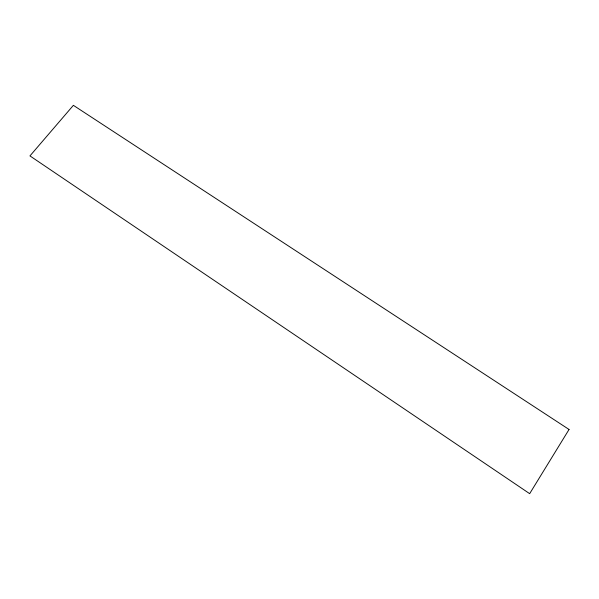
<?xml version="1.0" encoding="UTF-8"?>
<svg xmlns="http://www.w3.org/2000/svg" width="599" height="599" viewBox="0 0 599 599"><rect width="100%" height="100%" fill="white"/><g stroke="black" fill="none" stroke-linecap="round" stroke-linejoin="round"><path stroke-width="0.9" d="M569.05 429.468L529.666 493.666L29.95 155.905L73.377 105.334L569.05 429.468"/></g></svg>
